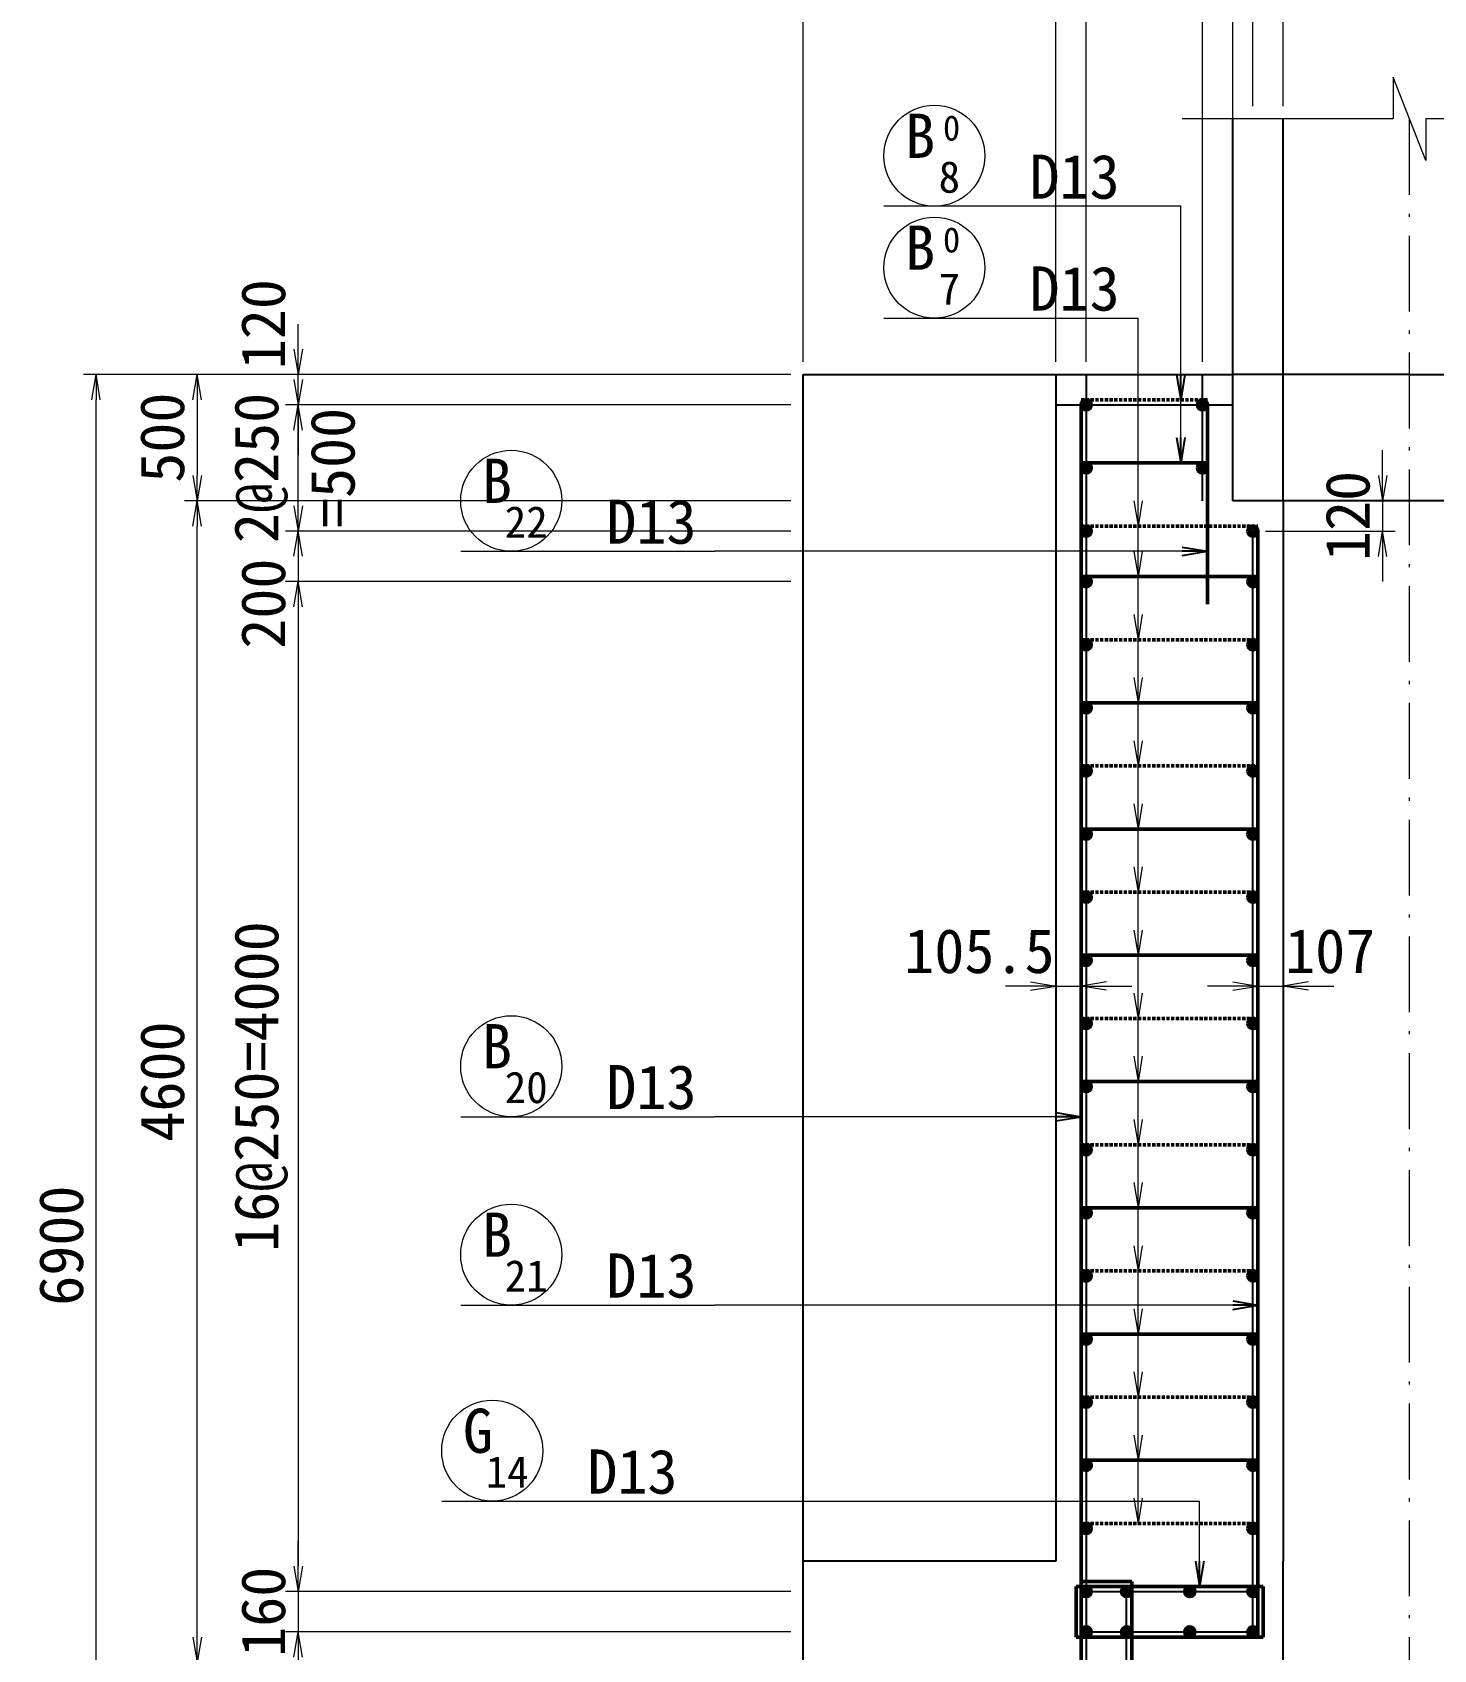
# Model space of a CAD drawing. Header units: millimetres. Extents: x 169470 to 758170, y -17820 to 11880.
# Drawn here: x 196273 to 201821, y -734 to 5672 of the extents above; entities that cross this region are included whole.
import ezdxf
from ezdxf.enums import TextEntityAlignment as Align

# ---------------------------------------------------------------- set-up
doc = ezdxf.new("R2010")
doc.units = ezdxf.units.MM
doc.header["$LTSCALE"] = 50
doc.header["$PDSIZE"] = 300
doc.linetypes.add('DASHED2', pattern=[0.375, 0.25, -0.125])
doc.linetypes.add('SXF_一点短鎖線', pattern=[9.25, 6, -1.5, 0.25, -1.5])
doc.layers.get('Defpoints').update_dxf_attribs({"color": 151})
for name, color, linetype, lineweight in [('D-BMK', 2, 'SXF_一点短鎖線', 13), ('D-STR', 1, 'Continuous', 25), ('D-STR-DIM', 7, 'Continuous', 13), ('D-STR-HTXT', 7, 'Continuous', 13), ('D-STR-STR1', 2, 'Continuous', 50), ('D-STR-STR2', 6, 'Continuous', 50), ('D-STR-STR3', 4, 'Continuous', 50), ('D-STR-TXT', 7, 'Continuous', 13)]:
    doc.layers.add(name, color=color, linetype=linetype, lineweight=lineweight)
doc.styles.add('YOKO_GOTHIC', font='MS Gothic.ttf')
doc.dimstyles.new('S50', dxfattribs={"dimscale": 50, "dimtxt": 3.5, "dimasz": 2, "dimexe": 1, "dimexo": 1, "dimgap": 1, "dimtad": 1, "dimdec": 0, "dimzin": 1, "dimdsep": 46, "dimtxsty": 'YOKO_GOTHIC', "dimblk": 'OPEN', "dimcen": 0, "dimclrd": 256, "dimclre": 256, "dimclrt": 256, "dimaunit": 1, "dimadec": 3, "dimazin": 0, "dimtfac": 1, "dimtdec": 0, "dimtix": 1, "dimtmove": 2, "dimatfit": 3, "dimldrblk": 'OPEN', "dimfxl": 1, "dimlwd": -1, "dimlwe": -1, "dimarcsym": 2})

# ---------------------------------------------------------------- blocks, each defined once
blk = doc.blocks.new('0930-1')
at = {"layer": 'D-STR-STR2'}
for radius in [20, 10]:
    blk.add_circle((1654010.5, -311924.3), radius, dxfattribs=at)
blk = doc.blocks.new('_Open')
at = {"color": 0, "linetype": 'ByBlock', "lineweight": -2}
for p, q in [((-1, 0.167), (0, 0)), ((-1, -0.167), (0, 0)), ((0, 0), (-1, 0))]:
    blk.add_line(p, q, dxfattribs=at)
blk = doc.blocks.new('*D3214')
at = {"layer": 'D-STR-DIM', "transparency": 16777216}
for p, q in [((199275.6, 4316.6), (196475.6, 4316.6)), ((196525.6, -2483.7), (196525.6, 4216.6)), ((199275.6, -2583.7), (196475.6, -2583.7))]:
    blk.add_line(p, q, dxfattribs=at)
at = {"layer": 'Defpoints', "color": 0, "transparency": 16777216}
for p in [(196525.6, 4316.6), (199325.6, 4316.6), (199325.6, -2583.7)]:
    blk.add_point(p, dxfattribs=at)
at = {"layer": 'D-STR-DIM', "transparency": 16777216, "xscale": 100, "yscale": 100, "zscale": 100}
for p, rotation in [((196525.6, 4316.6), 90), ((196525.6, -2583.7), 270)]:
    blk.add_blockref('_Open', p, dxfattribs=dict(at, rotation=rotation))
at = {"layer": 'D-STR-DIM', "transparency": 16777216, "insert": (196388.1, 866.4), "char_height": 175, "attachment_point": 5, "rotation": 90, "style": 'YOKO_GOTHIC'}
blk.add_mtext('6900', dxfattribs=at)
blk = doc.blocks.new('*D3217')
at = {"layer": 'D-STR-DIM', "transparency": 16777216}
for p, q in [((199275.6, 3816.6), (196875.6, 3816.6)), ((196925.6, -683.7), (196925.6, 3716.6)), ((199275.6, -783.7), (196875.6, -783.7))]:
    blk.add_line(p, q, dxfattribs=at)
at = {"layer": 'Defpoints', "color": 0, "transparency": 16777216}
for p in [(196925.6, 3816.6), (199325.6, 3816.6), (199325.6, -783.7)]:
    blk.add_point(p, dxfattribs=at)
at = {"layer": 'D-STR-DIM', "transparency": 16777216, "xscale": 100, "yscale": 100, "zscale": 100}
for p, rotation in [((196925.6, 3816.6), 90), ((196925.6, -783.7), 270)]:
    blk.add_blockref('_Open', p, dxfattribs=dict(at, rotation=rotation))
at = {"layer": 'D-STR-DIM', "transparency": 16777216, "insert": (196788.1, 1516.4), "char_height": 175, "attachment_point": 5, "rotation": 90, "style": 'YOKO_GOTHIC'}
blk.add_mtext('4600', dxfattribs=at)
blk = doc.blocks.new('*D3218')
at = {"layer": 'D-STR-DIM', "transparency": 16777216}
for p, q in [((197325.6, 3796.6), (197325.6, 3896.6)), ((199275.6, 3696.6), (197275.6, 3696.6)), ((197325.6, 3696.6), (197325.6, 3496.6)), ((199275.6, 3496.6), (197275.6, 3496.6)), ((197325.6, 3396.6), (197325.6, 3296.6))]:
    blk.add_line(p, q, dxfattribs=at)
at = {"layer": 'Defpoints', "color": 0, "transparency": 16777216}
for p in [(199325.6, 3696.6), (197325.6, 3496.6), (199325.6, 3496.6)]:
    blk.add_point(p, dxfattribs=at)
at = {"layer": 'D-STR-DIM', "transparency": 16777216, "xscale": 100, "yscale": 100, "zscale": 100}
for p, rotation in [((197325.6, 3696.6), 270), ((197325.6, 3496.6), 90)]:
    blk.add_blockref('_Open', p, dxfattribs=dict(at, rotation=rotation))
at = {"layer": 'D-STR-DIM', "transparency": 16777216, "insert": (197188.1, 3409.2), "char_height": 175, "attachment_point": 5, "rotation": 90, "style": 'YOKO_GOTHIC'}
blk.add_mtext('200', dxfattribs=at)
blk = doc.blocks.new('*D3219')
at = {"layer": 'D-STR-DIM', "transparency": 16777216}
for p, q in [((199275.6, 3496.6), (197275.6, 3496.6)), ((197325.6, 3396.6), (197325.6, -403.7)), ((199275.6, -503.7), (197275.6, -503.7))]:
    blk.add_line(p, q, dxfattribs=at)
at = {"layer": 'Defpoints', "color": 0, "transparency": 16777216}
for p in [(199325.6, 3496.6), (197325.6, -503.7), (199325.6, -503.7)]:
    blk.add_point(p, dxfattribs=at)
at = {"layer": 'D-STR-DIM', "transparency": 16777216, "xscale": 100, "yscale": 100, "zscale": 100}
for p, rotation in [((197325.6, 3496.6), 90), ((197325.6, -503.7), 270)]:
    blk.add_blockref('_Open', p, dxfattribs=dict(at, rotation=rotation))
at = {"layer": 'D-STR-DIM', "transparency": 16777216, "insert": (197178.8, 1496.4), "char_height": 175, "attachment_point": 5, "rotation": 90, "style": 'YOKO_GOTHIC'}
blk.add_mtext('16@250=4000', dxfattribs=at)
blk = doc.blocks.new('*D3220')
at = {"layer": 'D-STR-DIM', "transparency": 16777216}
for p, q in [((197325.6, -403.7), (197325.6, -303.7)), ((199275.6, -503.7), (197275.6, -503.7)), ((197325.6, -503.7), (197325.6, -663.7)), ((199275.6, -663.7), (197275.6, -663.7)), ((197325.6, -763.7), (197325.6, -863.7))]:
    blk.add_line(p, q, dxfattribs=at)
at = {"layer": 'Defpoints', "color": 0, "transparency": 16777216}
for p in [(199325.6, -503.7), (197325.6, -663.7), (199325.6, -663.7)]:
    blk.add_point(p, dxfattribs=at)
at = {"layer": 'D-STR-DIM', "transparency": 16777216, "xscale": 100, "yscale": 100, "zscale": 100}
for p, rotation in [((197325.6, -503.7), 270), ((197325.6, -663.7), 90)]:
    blk.add_blockref('_Open', p, dxfattribs=dict(at, rotation=rotation))
at = {"layer": 'D-STR-DIM', "transparency": 16777216, "insert": (197188.1, -583.7), "char_height": 175, "attachment_point": 5, "rotation": 90, "style": 'YOKO_GOTHIC'}
blk.add_mtext('160', dxfattribs=at)
blk = doc.blocks.new('*D3222')
at = {"layer": 'D-STR-DIM', "transparency": 16777216}
for p, q in [((197325.6, 4296.6), (197325.6, 4396.6)), ((199275.6, 4196.6), (197275.6, 4196.6)), ((197325.6, 3696.6), (197325.6, 4196.6)), ((199275.6, 3696.6), (197275.6, 3696.6)), ((197325.6, 3596.6), (197325.6, 3496.6))]:
    blk.add_line(p, q, dxfattribs=at)
at = {"layer": 'Defpoints', "color": 0, "transparency": 16777216}
for p in [(197325.6, 4196.6), (199325.6, 4196.6), (199325.6, 3696.6)]:
    blk.add_point(p, dxfattribs=at)
at = {"layer": 'D-STR-DIM', "transparency": 16777216, "xscale": 100, "yscale": 100, "zscale": 100}
for p, rotation in [((197325.6, 4196.6), 270), ((197325.6, 3696.6), 90)]:
    blk.add_blockref('_Open', p, dxfattribs=dict(at, rotation=rotation))
at = {"layer": 'D-STR-DIM', "transparency": 16777216, "char_height": 175, "attachment_point": 5, "rotation": 90, "style": 'YOKO_GOTHIC'}
for s, insert in [('2@250{\\A1;', (197178.8, 3946.6)), ('=500}', (197463.1, 3946.6))]:
    blk.add_mtext(s, dxfattribs=dict(at, insert=insert))
blk = doc.blocks.new('*D3223')
at = {"layer": 'D-STR-DIM', "transparency": 16777216}
for p, q in [((199275.6, -663.7), (197275.6, -663.7)), ((197325.6, -763.7), (197325.6, -789.7)), ((197325.6, -1463.7), (197325.6, -1437.8)), ((199275.6, -1563.7), (197275.6, -1563.7))]:
    blk.add_line(p, q, dxfattribs=at)
at = {"layer": 'Defpoints', "color": 0, "transparency": 16777216}
for p in [(197325.6, -663.7), (199325.6, -663.7), (199325.6, -1563.7)]:
    blk.add_point(p, dxfattribs=at)
at = {"layer": 'D-STR-DIM', "transparency": 16777216, "xscale": 100, "yscale": 100, "zscale": 100}
for p, rotation in [((197325.6, -663.7), 90), ((197325.6, -1563.7), 270)]:
    blk.add_blockref('_Open', p, dxfattribs=dict(at, rotation=rotation))
at = {"layer": 'D-STR-DIM', "transparency": 16777216, "insert": (197325.6, -1113.7), "char_height": 175, "attachment_point": 5, "rotation": 90, "style": 'YOKO_GOTHIC'}
blk.add_mtext('4@225\\P=900', dxfattribs=at)
blk = doc.blocks.new('*D4540')
at = {"layer": 'D-STR-DIM', "transparency": 16777216}
for p, q in [((199275.6, 4316.6), (196875.6, 4316.6)), ((196925.6, 4216.6), (196925.6, 3916.6)), ((199275.6, 3816.6), (196875.6, 3816.6))]:
    blk.add_line(p, q, dxfattribs=at)
at = {"layer": 'Defpoints', "color": 0, "transparency": 16777216}
for p in [(199325.6, 4316.6), (196925.6, 3816.6), (199325.6, 3816.6)]:
    blk.add_point(p, dxfattribs=at)
at = {"layer": 'D-STR-DIM', "transparency": 16777216, "xscale": 100, "yscale": 100, "zscale": 100}
for p, rotation in [((196925.6, 4316.6), 90), ((196925.6, 3816.6), 270)]:
    blk.add_blockref('_Open', p, dxfattribs=dict(at, rotation=rotation))
at = {"layer": 'D-STR-DIM', "transparency": 16777216, "insert": (196788.1, 4066.6), "char_height": 175, "attachment_point": 5, "rotation": 90, "style": 'YOKO_GOTHIC'}
blk.add_mtext('500', dxfattribs=at)
blk = doc.blocks.new('*D3317')
at = {"layer": 'D-STR-DIM', "transparency": 16777216}
for p, q in [((199325.6, 4366.6), (199325.6, 7514.9)), ((204125.6, 4366.6), (204125.6, 7514.9)), ((199425.6, 7464.9), (204025.6, 7464.9))]:
    blk.add_line(p, q, dxfattribs=at)
at = {"layer": 'Defpoints', "color": 0, "transparency": 16777216}
for p in [(204125.6, 7464.9), (199325.6, 4316.6), (204125.6, 4316.6)]:
    blk.add_point(p, dxfattribs=at)
at = {"layer": 'D-STR-DIM', "transparency": 16777216, "xscale": 100, "yscale": 100, "zscale": 100, "rotation": 180}
blk.add_blockref('_Open', (199325.6, 7464.9), dxfattribs=at)
at = {"layer": 'D-STR-DIM', "transparency": 16777216, "xscale": 100, "yscale": 100, "zscale": 100}
blk.add_blockref('_Open', (204125.6, 7464.9), dxfattribs=at)
at = {"layer": 'D-STR-DIM', "transparency": 16777216, "insert": (201725.6, 7602.4), "char_height": 175, "attachment_point": 5, "style": 'YOKO_GOTHIC'}
blk.add_mtext('4800', dxfattribs=at)
blk = doc.blocks.new('*D3318')
at = {"layer": 'D-STR-DIM', "transparency": 16777216}
for p, q in [((201225.6, 5379.1), (201225.6, 7114.9)), ((202225.6, 5379.1), (202225.6, 7114.9)), ((202125.6, 7064.9), (201325.6, 7064.9))]:
    blk.add_line(p, q, dxfattribs=at)
at = {"layer": 'Defpoints', "color": 0, "transparency": 16777216}
for p in [(201225.6, 7064.9), (201225.6, 5329.1), (202225.6, 5329.1)]:
    blk.add_point(p, dxfattribs=at)
at = {"layer": 'D-STR-DIM', "transparency": 16777216, "xscale": 100, "yscale": 100, "zscale": 100, "rotation": 180}
blk.add_blockref('_Open', (201225.6, 7064.9), dxfattribs=at)
at = {"layer": 'D-STR-DIM', "transparency": 16777216, "xscale": 100, "yscale": 100, "zscale": 100}
blk.add_blockref('_Open', (202225.6, 7064.9), dxfattribs=at)
at = {"layer": 'D-STR-DIM', "transparency": 16777216, "insert": (201725.6, 7202.4), "char_height": 175, "attachment_point": 5, "style": 'YOKO_GOTHIC'}
blk.add_mtext('1000', dxfattribs=at)
blk = doc.blocks.new('*D3319')
at = {"layer": 'D-STR-DIM', "transparency": 16777216}
for p, q in [((200325.6, 4366.6), (200325.6, 7114.9)), ((201025.6, 5379.1), (201025.6, 7114.9)), ((200925.6, 7064.9), (200425.6, 7064.9))]:
    blk.add_line(p, q, dxfattribs=at)
at = {"layer": 'Defpoints', "color": 0, "transparency": 16777216}
for p in [(200325.6, 7064.9), (201025.6, 5329.1), (200325.6, 4316.6)]:
    blk.add_point(p, dxfattribs=at)
at = {"layer": 'D-STR-DIM', "transparency": 16777216, "xscale": 100, "yscale": 100, "zscale": 100, "rotation": 180}
blk.add_blockref('_Open', (200325.6, 7064.9), dxfattribs=at)
at = {"layer": 'D-STR-DIM', "transparency": 16777216, "xscale": 100, "yscale": 100, "zscale": 100}
blk.add_blockref('_Open', (201025.6, 7064.9), dxfattribs=at)
at = {"layer": 'D-STR-DIM', "transparency": 16777216, "insert": (200675.6, 7202.4), "char_height": 175, "attachment_point": 5, "style": 'YOKO_GOTHIC'}
blk.add_mtext('700', dxfattribs=at)
blk = doc.blocks.new('*D3320')
at = {"layer": 'D-STR-DIM', "transparency": 16777216}
for p, q in [((199325.6, 4366.6), (199325.6, 7114.9)), ((200325.6, 4366.6), (200325.6, 7114.9)), ((200225.6, 7064.9), (199425.6, 7064.9))]:
    blk.add_line(p, q, dxfattribs=at)
at = {"layer": 'Defpoints', "color": 0, "transparency": 16777216}
for p in [(199325.6, 7064.9), (199325.6, 4316.6), (200325.6, 4316.6)]:
    blk.add_point(p, dxfattribs=at)
at = {"layer": 'D-STR-DIM', "transparency": 16777216, "xscale": 100, "yscale": 100, "zscale": 100, "rotation": 180}
blk.add_blockref('_Open', (199325.6, 7064.9), dxfattribs=at)
at = {"layer": 'D-STR-DIM', "transparency": 16777216, "xscale": 100, "yscale": 100, "zscale": 100}
blk.add_blockref('_Open', (200325.6, 7064.9), dxfattribs=at)
at = {"layer": 'D-STR-DIM', "transparency": 16777216, "insert": (199825.6, 7202.4), "char_height": 175, "attachment_point": 5, "style": 'YOKO_GOTHIC'}
blk.add_mtext('1000', dxfattribs=at)
blk = doc.blocks.new('*D3321')
at = {"layer": 'D-STR-DIM', "transparency": 16777216}
for p, q in [((200225.6, 6664.9), (200125.6, 6664.9)), ((200325.6, 4366.6), (200325.6, 6714.9)), ((200325.6, 6664.9), (200445.6, 6664.9)), ((200445.6, 4366.6), (200445.6, 6714.9)), ((200545.6, 6664.9), (200645.6, 6664.9))]:
    blk.add_line(p, q, dxfattribs=at)
at = {"layer": 'Defpoints', "color": 0, "transparency": 16777216}
for p in [(200445.6, 6664.9), (200325.6, 4316.6), (200445.6, 4316.6)]:
    blk.add_point(p, dxfattribs=at)
at = {"layer": 'D-STR-DIM', "transparency": 16777216, "xscale": 100, "yscale": 100, "zscale": 100}
blk.add_blockref('_Open', (200325.6, 6664.9), dxfattribs=at)
at = {"layer": 'D-STR-DIM', "transparency": 16777216, "xscale": 100, "yscale": 100, "zscale": 100, "rotation": 180}
blk.add_blockref('_Open', (200445.6, 6664.9), dxfattribs=at)
at = {"layer": 'D-STR-DIM', "transparency": 16777216, "insert": (200260.9, 6816.1), "char_height": 175, "attachment_point": 5, "style": 'YOKO_GOTHIC'}
blk.add_mtext('120', dxfattribs=at)
blk = doc.blocks.new('*D3322')
at = {"layer": 'D-STR-DIM', "transparency": 16777216}
for p, q in [((200445.6, 4366.6), (200445.6, 6714.9)), ((200545.6, 6664.9), (201005.6, 6664.9)), ((201105.6, 5379.1), (201105.6, 6714.9))]:
    blk.add_line(p, q, dxfattribs=at)
at = {"layer": 'Defpoints', "color": 0, "transparency": 16777216}
for p in [(201105.6, 6664.9), (201105.6, 5329.1), (200445.6, 4316.6)]:
    blk.add_point(p, dxfattribs=at)
at = {"layer": 'D-STR-DIM', "transparency": 16777216, "xscale": 100, "yscale": 100, "zscale": 100, "rotation": 180}
blk.add_blockref('_Open', (200445.6, 6664.9), dxfattribs=at)
at = {"layer": 'D-STR-DIM', "transparency": 16777216, "xscale": 100, "yscale": 100, "zscale": 100}
blk.add_blockref('_Open', (201105.6, 6664.9), dxfattribs=at)
at = {"layer": 'D-STR-DIM', "transparency": 16777216, "insert": (200775.6, 6802.4), "char_height": 175, "attachment_point": 5, "style": 'YOKO_GOTHIC'}
blk.add_mtext('660', dxfattribs=at)
blk = doc.blocks.new('*D3323')
at = {"layer": 'D-STR-DIM', "transparency": 16777216}
for p, q in [((201005.6, 6664.9), (200905.6, 6664.9)), ((201105.6, 5379.1), (201105.6, 6714.9)), ((201105.6, 6664.9), (201225.6, 6664.9)), ((201225.6, 5379.1), (201225.6, 6714.9)), ((201325.6, 6664.9), (201425.6, 6664.9))]:
    blk.add_line(p, q, dxfattribs=at)
at = {"layer": 'Defpoints', "color": 0, "transparency": 16777216}
for p in [(201225.6, 6664.9), (201105.6, 5329.1), (201225.6, 5329.1)]:
    blk.add_point(p, dxfattribs=at)
at = {"layer": 'D-STR-DIM', "transparency": 16777216, "xscale": 100, "yscale": 100, "zscale": 100}
blk.add_blockref('_Open', (201105.6, 6664.9), dxfattribs=at)
at = {"layer": 'D-STR-DIM', "transparency": 16777216, "xscale": 100, "yscale": 100, "zscale": 100, "rotation": 180}
blk.add_blockref('_Open', (201225.6, 6664.9), dxfattribs=at)
at = {"layer": 'D-STR-DIM', "transparency": 16777216, "insert": (201179.9, 6804.1), "char_height": 175, "attachment_point": 5, "style": 'YOKO_GOTHIC'}
blk.add_mtext('120', dxfattribs=at)
blk = doc.blocks.new('*D4543')
at = {"layer": 'D-STR-DIM', "transparency": 16777216}
for p, q in [((200225.6, 1894.5), (200125.6, 1894.5)), ((200325.6, 1894.5), (200425.6, 1894.5)), ((200525.6, 1894.5), (200625.6, 1894.5))]:
    blk.add_line(p, q, dxfattribs=at)
at = {"layer": 'Defpoints', "color": 0, "transparency": 16777216}
for p in [(200325.6, 1894.5), (200425.6, 1894.5), (200425.6, 1894.5)]:
    blk.add_point(p, dxfattribs=at)
at = {"layer": 'D-STR-DIM', "transparency": 16777216, "xscale": 100, "yscale": 100, "zscale": 100}
blk.add_blockref('_Open', (200325.6, 1894.5), dxfattribs=at)
at = {"layer": 'D-STR-DIM', "transparency": 16777216, "xscale": 100, "yscale": 100, "zscale": 100, "rotation": 180}
blk.add_blockref('_Open', (200425.6, 1894.5), dxfattribs=at)
at = {"layer": 'D-STR-DIM', "transparency": 16777216, "insert": (200022.8, 2032), "char_height": 175, "attachment_point": 5, "style": 'YOKO_GOTHIC'}
blk.add_mtext('105.5', dxfattribs=at)
blk = doc.blocks.new('*D3329')
at = {"layer": 'D-STR-DIM', "transparency": 16777216}
for p, q in [((201025.6, 1894.5), (200925.6, 1894.5)), ((201125.6, 1894.5), (201225.6, 1894.5)), ((201325.6, 1894.5), (201425.6, 1894.5))]:
    blk.add_line(p, q, dxfattribs=at)
at = {"layer": 'Defpoints', "color": 0, "transparency": 16777216}
for p in [(201125.6, 1894.5), (201225.6, 1894.5), (201225.6, 1894.5)]:
    blk.add_point(p, dxfattribs=at)
at = {"layer": 'D-STR-DIM', "transparency": 16777216, "xscale": 100, "yscale": 100, "zscale": 100}
blk.add_blockref('_Open', (201125.6, 1894.5), dxfattribs=at)
at = {"layer": 'D-STR-DIM', "transparency": 16777216, "xscale": 100, "yscale": 100, "zscale": 100, "rotation": 180}
blk.add_blockref('_Open', (201225.6, 1894.5), dxfattribs=at)
at = {"layer": 'D-STR-DIM', "transparency": 16777216, "insert": (201411.4, 2032), "char_height": 175, "attachment_point": 5, "style": 'YOKO_GOTHIC'}
blk.add_mtext('107', dxfattribs=at)
blk = doc.blocks.new('*D4567')
at = {"layer": 'D-STR-DIM', "transparency": 16777216}
for p, q in [((200905.6, 4366.6), (200905.6, 5801.6)), ((201025.6, 4366.6), (201025.6, 5801.6)), ((200805.6, 5751.6), (200705.6, 5751.6)), ((201025.6, 5751.6), (200905.6, 5751.6)), ((201125.6, 5751.6), (201225.6, 5751.6))]:
    blk.add_line(p, q, dxfattribs=at)
at = {"layer": 'Defpoints', "color": 0, "transparency": 16777216}
for p in [(200905.6, 5751.6), (200905.6, 4316.6), (201025.6, 4316.6)]:
    blk.add_point(p, dxfattribs=at)
at = {"layer": 'D-STR-DIM', "transparency": 16777216, "xscale": 100, "yscale": 100, "zscale": 100}
blk.add_blockref('_Open', (200905.6, 5751.6), dxfattribs=at)
at = {"layer": 'D-STR-DIM', "transparency": 16777216, "xscale": 100, "yscale": 100, "zscale": 100, "rotation": 180}
blk.add_blockref('_Open', (201025.6, 5751.6), dxfattribs=at)
at = {"layer": 'D-STR-DIM', "transparency": 16777216, "insert": (200965.6, 5889.1), "char_height": 175, "attachment_point": 5, "style": 'YOKO_GOTHIC'}
blk.add_mtext('120', dxfattribs=at)
blk = doc.blocks.new('*D4568')
at = {"layer": 'D-STR-DIM', "transparency": 16777216}
for p, q in [((201025.6, 5379.1), (201025.6, 7114.9)), ((201225.6, 5379.1), (201225.6, 7114.9)), ((200925.6, 7064.9), (200825.6, 7064.9)), ((201025.6, 7064.9), (201225.6, 7064.9)), ((201325.6, 7064.9), (201425.6, 7064.9))]:
    blk.add_line(p, q, dxfattribs=at)
at = {"layer": 'Defpoints', "color": 0, "transparency": 16777216}
for p in [(201225.6, 7064.9), (201025.6, 5329.1), (201225.6, 5329.1)]:
    blk.add_point(p, dxfattribs=at)
at = {"layer": 'D-STR-DIM', "transparency": 16777216, "xscale": 100, "yscale": 100, "zscale": 100}
blk.add_blockref('_Open', (201025.6, 7064.9), dxfattribs=at)
at = {"layer": 'D-STR-DIM', "transparency": 16777216, "xscale": 100, "yscale": 100, "zscale": 100, "rotation": 180}
blk.add_blockref('_Open', (201225.6, 7064.9), dxfattribs=at)
at = {"layer": 'D-STR-DIM', "transparency": 16777216, "insert": (201125.6, 7202.4), "char_height": 175, "attachment_point": 5, "style": 'YOKO_GOTHIC'}
blk.add_mtext('200', dxfattribs=at)
blk = doc.blocks.new('*D3807')
at = {"layer": 'D-STR-DIM', "transparency": 16777216}
for p, q in [((197325.6, 4416.6), (197325.6, 4516.6)), ((199275.6, 4316.6), (197275.6, 4316.6)), ((197325.6, 4196.6), (197325.6, 4316.6)), ((199275.6, 4196.6), (197275.6, 4196.6)), ((197325.6, 4096.6), (197325.6, 3996.6))]:
    blk.add_line(p, q, dxfattribs=at)
at = {"layer": 'Defpoints', "color": 0, "transparency": 16777216}
for p in [(197325.6, 4316.6), (199325.6, 4316.6), (199325.6, 4196.6)]:
    blk.add_point(p, dxfattribs=at)
at = {"layer": 'D-STR-DIM', "transparency": 16777216, "xscale": 100, "yscale": 100, "zscale": 100}
for p, rotation in [((197325.6, 4316.6), 270), ((197325.6, 4196.6), 90)]:
    blk.add_blockref('_Open', p, dxfattribs=dict(at, rotation=rotation))
at = {"layer": 'D-STR-DIM', "transparency": 16777216, "insert": (197188.1, 4515.9), "char_height": 175, "attachment_point": 5, "rotation": 90, "style": 'YOKO_GOTHIC'}
blk.add_mtext('120', dxfattribs=at)
blk = doc.blocks.new('*D4569')
at = {"layer": 'D-STR-DIM', "transparency": 16777216}
for p, q in [((201619.1, 3916.6), (201619.1, 4016.6)), ((201275.6, 3816.6), (201669.1, 3816.6)), ((201619.1, 3816.6), (201619.1, 3696.3)), ((201155.6, 3696.3), (201669.1, 3696.3)), ((201619.1, 3596.3), (201619.1, 3496.3))]:
    blk.add_line(p, q, dxfattribs=at)
at = {"layer": 'Defpoints', "color": 0, "transparency": 16777216}
for p in [(201225.6, 3816.6), (201105.6, 3696.3), (201619.1, 3696.3)]:
    blk.add_point(p, dxfattribs=at)
at = {"layer": 'D-STR-DIM', "transparency": 16777216, "xscale": 100, "yscale": 100, "zscale": 100}
for p, rotation in [((201619.1, 3816.6), 270), ((201619.1, 3696.3), 90)]:
    blk.add_blockref('_Open', p, dxfattribs=dict(at, rotation=rotation))
at = {"layer": 'D-STR-DIM', "transparency": 16777216, "insert": (201481.6, 3756.4), "char_height": 175, "attachment_point": 5, "rotation": 90, "style": 'YOKO_GOTHIC'}
blk.add_mtext('120', dxfattribs=at)

msp = doc.modelspace()

# ---------------------------------------------------------------- linework, layer by layer
at = {"layer": 'D-BMK'}
msp.add_line((201725.62, -3296.67), (201725.62, 5329.08), dxfattribs=at)
at = {"layer": 'D-STR'}
for p, q in [((201025.62, 4316.57), (201025.62, 5329.08)), ((201225.62, 3816.57), (201225.62, 5329.08)), ((199325.62, -2583.73), (199325.62, 4316.57)), ((199325.62, 4316.57), (201025.62, 4316.57)), ((200325.62, 4316.57), (200325.62, -383.73)), ((201025.62, 3816.57), (201025.62, 4316.57)), ((201725.62, 4316.57), (204125.62, 4316.57)), ((201725.62, 3816.57), (201025.62, 3816.57)), ((201225.62, 3816.57), (201225.62, -383.73)), ((202425.62, 3816.57), (201725.62, 3816.57)), ((202425.62, 3816.57), (201725.62, 3816.57)), ((200325.62, -383.73), (199325.62, -383.73)), ((201225.62, -783.73), (201225.62, -383.73))]:
    msp.add_line(p, q, dxfattribs=at)
at = {"layer": 'D-STR', "ltscale": 0.2}
msp.add_line((201725.62, 4316.57), (201025.62, 4316.57), dxfattribs=at)
at = {"layer": 'D-STR-HTXT'}
for p, q in [((199644.43, 4539.77), (200650.99, 4539.77)), ((200650.99, -233.73), (200650.99, 4539.77)), ((197969.06, 3616.37), (198975.62, 3616.37)), ((197969.06, 1377.04), (198975.62, 1377.04)), ((197969.06, 630.55), (198975.62, 630.55)), ((197893.82, -145.96), (200894.35, -145.96))]:
    msp.add_line(p, q, dxfattribs=at)
msp.add_lwpolyline([(202625.62, 5329.08), (201790.62, 5329.08), (201790.62, 5164.08), (201660.62, 5494.08), (201660.62, 5329.08), (200825.62, 5329.08)], dxfattribs=at)
at = {"layer": 'D-STR-HTXT', "color": 1}
for centre in [(199844.43, 5182.87), (199844.43, 4739.77), (198169.06, 3816.37), (198169.06, 1577.04), (198169.06, 830.55)]:
    msp.add_circle(centre, 200, dxfattribs=at)
at = {"layer": 'D-STR-HTXT'}
msp.add_circle((198093.82, 54.04), 200, dxfattribs=at)
at = {"layer": 'D-STR-STR1'}
for p, q in [((200425.62, -2493.73), (200425.62, 4196.57)), ((200925.62, 3406.57), (200925.62, 4196.57)), ((201125.62, 3696.27), (201125.62, -683.73)), ((200405.62, -483.73), (201145.62, -483.73)), ((200405.62, -683.73), (200405.62, -483.73)), ((200425.62, -463.73), (200625.62, -463.73)), ((200625.62, -2493.73), (200625.62, -463.73)), ((201145.62, -483.73), (201145.62, -683.73)), ((200405.62, -683.73), (201145.62, -683.73))]:
    msp.add_line(p, q, dxfattribs=at)
at = {"layer": 'D-STR-STR3', "linetype": 'DASHED2'}
for p, q in [((200425.62, 4216.57), (200925.62, 4216.57)), ((200425.62, 3716.27), (201125.62, 3716.27)), ((200425.62, 3266.27), (201125.62, 3266.27)), ((200425.62, 2766.27), (201125.62, 2766.27)), ((200425.62, 2266.27), (201125.62, 2266.27)), ((200425.62, 1766.27), (201125.62, 1766.27)), ((200425.62, 1266.27), (201125.62, 1266.27)), ((200425.62, 766.27), (201125.62, 766.27)), ((200425.62, 266.27), (201125.62, 266.27)), ((200425.62, -233.73), (201125.62, -233.73))]:
    msp.add_line(p, q, dxfattribs=at)
at = {"layer": 'D-STR-STR3'}
for p, q in [((200425.62, 3966.57), (200925.62, 3966.57)), ((200425.62, 3516.27), (201125.62, 3516.27)), ((200425.62, 3016.27), (201125.62, 3016.27)), ((200425.62, 2516.27), (201125.62, 2516.27)), ((200425.62, 2016.27), (201125.62, 2016.27)), ((200425.62, 1516.27), (201125.62, 1516.27)), ((200425.62, 1016.27), (201125.62, 1016.27)), ((200425.62, 516.27), (201125.62, 516.27)), ((200425.62, 16.27), (201125.62, 16.27))]:
    msp.add_line(p, q, dxfattribs=at)
at = {"layer": 'Defpoints'}
for p, q in [((200445.62, 4316.57), (200445.62, -2453.73)), ((200905.62, 3816.57), (200905.62, 4316.57)), ((200325.62, 4196.57), (201025.62, 4196.57)), ((201105.62, -663.73), (201105.62, 3696.27)), ((200445.62, -503.73), (201105.62, -503.73)), ((200605.62, -2453.73), (200605.62, -503.73)), ((200445.62, -663.73), (201105.62, -663.73))]:
    msp.add_line(p, q, dxfattribs=at)

# ---------------------------------------------------------------- block references
at = {"layer": 'D-STR-HTXT', "xscale": -100, "yscale": 100, "zscale": 100, "rotation": 90}
for p in [(200650.99, 3716.27), (200650.99, 3516.27), (200650.99, 3266.27), (200650.99, 3016.27), (200650.99, 2766.27), (200650.99, 2516.27), (200650.99, 2266.27), (200650.99, 2016.27), (200650.99, 1766.27), (200650.99, 1516.27), (200650.99, 1266.27), (200650.99, 1016.27), (200650.99, 766.27), (200650.99, 516.27), (200650.99, 266.27), (200650.99, 16.27), (200650.99, -233.73)]:
    msp.add_blockref('_Open', p, dxfattribs=at)
at = {"layer": 'D-STR-STR2', "xscale": -1, "rotation": 180}
for p in [(-1453564.86, -307727.74), (-1453104.86, -307727.74), (-1453564.86, -307977.74), (-1453104.86, -307977.74), (-1453564.86, -308228.03), (-1452904.86, -308228.03), (-1453564.86, -308428.03), (-1452904.86, -308428.03), (-1453564.86, -308678.03), (-1452904.86, -308678.03), (-1453564.86, -308928.03), (-1452904.86, -308928.03), (-1453564.86, -309178.03), (-1452904.86, -309178.03), (-1453564.86, -309428.03), (-1452904.86, -309428.03), (-1453564.86, -309678.03), (-1452904.86, -309678.03), (-1453564.86, -309928.03), (-1452904.86, -309928.03), (-1453564.86, -310178.03), (-1452904.86, -310178.03), (-1453564.86, -310428.03), (-1452904.86, -310428.03), (-1453564.86, -310678.03), (-1452904.86, -310678.03), (-1453564.86, -310928.03), (-1452904.86, -310928.03), (-1453564.86, -311178.03), (-1452904.86, -311178.03), (-1453564.86, -311428.03), (-1452904.86, -311428.03), (-1453564.86, -311678.03), (-1452904.86, -311678.03), (-1453564.86, -311928.03), (-1452904.86, -311928.03), (-1453564.86, -312178.03), (-1452904.86, -312178.03), (-1453564.86, -312428.03), (-1453404.86, -312428.03), (-1453154.86, -312428.03), (-1452904.86, -312428.03), (-1453564.86, -312588.03), (-1453404.86, -312588.03), (-1453154.86, -312588.03), (-1452904.86, -312588.03)]:
    msp.add_blockref('0930-1', p, dxfattribs=at)

# ---------------------------------------------------------------- texts
at = {"layer": 'D-STR-TXT', "color": 1, "style": 'YOKO_GOTHIC'}
for s, height, p in [('B', 175, (199788.16, 5174.55)), ('0', 100, (199912.55, 5243.06)), ('8', 125, (199903.82, 5036.75)), ('B', 175, (199788.16, 4731.45)), ('0', 100, (199912.55, 4799.95)), ('7', 125, (199903.82, 4593.65)), ('B', 175, (198112.79, 3808.06)), ('22', 125, (198228.45, 3670.25)), ('B', 175, (198112.79, 1568.72)), ('20', 125, (198228.45, 1430.92)), ('B', 175, (198112.79, 822.23)), ('21', 125, (198228.45, 684.43))]:
    msp.add_text(s, height=height, dxfattribs=at).set_placement(p, align=Align.CENTER)
for p in [(200220.95, 5012.87), (200220.95, 4569.77), (198545.58, 3646.37), (198545.58, 1407.04), (198545.58, 660.55)]:
    msp.add_text('D13', height=175, dxfattribs=at).set_placement(p)
at = {"layer": 'D-STR-TXT', "style": 'YOKO_GOTHIC'}
for s, height, p in [('G', 175, (198037.55, 45.72)), ('14', 125, (198153.21, -92.08))]:
    msp.add_text(s, height=height, dxfattribs=at).set_placement(p, align=Align.CENTER)
msp.add_text('D13', height=175, dxfattribs=at).set_placement((198470.34, -115.96))

# ---------------------------------------------------------------- dimensions: what is measured, and where the dimension line sits
at = {"layer": 'D-STR-DIM'}
for base, p1, p2, picture, middle in [((204125.62, 7464.94), (199325.62, 4316.57), (204125.62, 4316.57), '*D3317', (201725.62, 7602.44)), ((199325.62, 7064.94), (200325.62, 4316.57), (199325.62, 4316.57), '*D3320', (199825.62, 7202.44)), ((200325.62, 7064.94), (201025.62, 5329.08), (200325.62, 4316.57), '*D3319', (200675.62, 7202.44)), ((201225.62, 7064.94), (201025.62, 5329.08), (201225.62, 5329.08), '*D4568', (201125.62, 7202.44)), ((201225.62, 7064.94), (202225.62, 5329.08), (201225.62, 5329.08), '*D3318', (201725.62, 7202.44)), ((200905.62, 5751.62), (201025.62, 4316.57), (200905.62, 4316.57), '*D4567', (200965.62, 5889.12))]:
    dim = msp.add_linear_dim(base=base, p1=p1, p2=p2, dimstyle='S50', dxfattribs=at)
    dim.commit()
    dim.dimension.update_dxf_attribs({"geometry": picture, "text_midpoint": middle})
for base, p1, p2, angle, picture, middle in [((200445.62, 6664.94), (200325.62, 4316.57), (200445.62, 4316.57), 180, '*D3321', (200260.9, 6816.06)), ((201225.62, 6664.94), (201105.62, 5329.08), (201225.62, 5329.08), 180, '*D3323', (201179.9, 6804.06)), ((197325.62, 4316.57), (199325.62, 4196.57), (199325.62, 4316.57), 90, '*D3807', (197188.12, 4515.95)), ((197325.62, 3496.57), (199325.62, 3696.57), (199325.62, 3496.57), 90, '*D3218', (197188.12, 3409.15))]:
    dim = msp.add_linear_dim(base=base, p1=p1, p2=p2, angle=angle, dimstyle='S50', dxfattribs=at)
    dim.commit()
    dim.dimension.update_dxf_attribs({"geometry": picture, "text_midpoint": middle, "dimtype": 160})
for base, p1, p2, angle, picture, middle in [((201105.62, 6664.94), (200445.62, 4316.57), (201105.62, 5329.08), 180, '*D3322', (200775.62, 6802.44)), ((196525.62, 4316.57), (199325.62, -2583.73), (199325.62, 4316.57), 90, '*D3214', (196388.12, 866.42)), ((196925.62, 3816.57), (199325.62, 4316.57), (199325.62, 3816.57), 90, '*D4540', (196788.12, 4066.57)), ((201619.11, 3696.27), (201225.62, 3816.57), (201105.62, 3696.27), 90, '*D4569', (201481.61, 3756.42)), ((196925.62, 3816.57), (199325.62, -783.73), (199325.62, 3816.57), 90, '*D3217', (196788.12, 1516.42)), ((197325.62, -663.73), (199325.62, -503.73), (199325.62, -663.73), 90, '*D3220', (197188.12, -583.73))]:
    dim = msp.add_linear_dim(base=base, p1=p1, p2=p2, angle=angle, dimstyle='S50', dxfattribs=at)
    dim.commit()
    dim.dimension.update_dxf_attribs({"geometry": picture, "text_midpoint": middle})
for base, p1, p2, text, picture, middle in [((197325.62, 4196.57), (199325.62, 3696.57), (199325.62, 4196.57), '2@250{\\A1;\\X=<>}', '*D3222', (197325.62, 3946.57)), ((197325.62, -503.73), (199325.62, 3496.57), (199325.62, -503.73), '16@250=<>', '*D3219', (197178.8, 1496.42))]:
    dim = msp.add_linear_dim(base=base, p1=p1, p2=p2, angle=90, text=text, dimstyle='S50', dxfattribs=at)
    dim.commit()
    dim.dimension.update_dxf_attribs({"geometry": picture, "text_midpoint": middle})
dim = msp.add_linear_dim(base=(200425.62, 1894.53), p1=(200325.62, 1894.53), p2=(200425.62, 1894.53), text='105.5', dimstyle='S50', dxfattribs=at)
dim.commit()
dim.dimension.update_dxf_attribs({"geometry": '*D4543', "text_midpoint": (200022.77, 2032.03), "dimtype": 160})
dim = msp.add_linear_dim(base=(201225.62, 1894.53), p1=(201125.62, 1894.53), p2=(201225.62, 1894.53), text='107', dimstyle='S50', override={"dimdec": 1}, dxfattribs=at)
dim.commit()
dim.dimension.update_dxf_attribs({"geometry": '*D3329', "text_midpoint": (201411.38, 2032.03), "dimtype": 160})
dim = msp.add_linear_dim(base=(197325.62, -663.73), p1=(199325.62, -1563.73), p2=(199325.62, -663.73), angle=90, text='4@225\\P=<>', dimstyle='S50', dxfattribs=at)
dim.commit()
dim.dimension.update_dxf_attribs({"geometry": '*D3223', "text_midpoint": (197325.62, -1113.73), "dimtype": 160})

# ---------------------------------------------------------------- leaders
at = {"layer": 'D-STR-HTXT'}
for points in [[(200819.84, 3966.57), (200819.84, 4982.87), (199644.43, 4982.87)], [(200819.84, 4216.57), (200819.84, 4817.59)]]:
    msp.add_leader(points, dimstyle='S50', override={"dimgap": 1, "dimtad": 0}, dxfattribs=at)
for points in [[(200925.62, 3616.37), (198975.62, 3616.37)], [(200425.62, 1377.04), (198975.62, 1377.04)], [(201125.62, 630.55), (198975.62, 630.55)], [(200894.35, -483.73), (200894.35, -145.96)]]:
    msp.add_leader(points, dimstyle='S50', dxfattribs=at)

doc.saveas('drawing.dxf')
